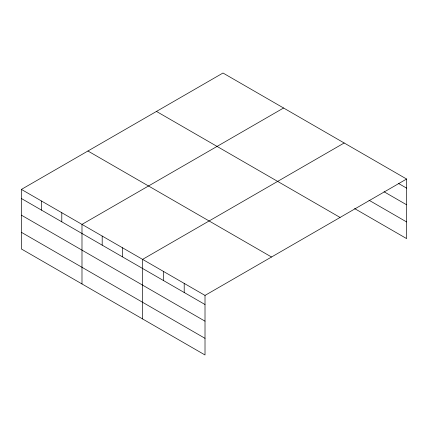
<?xml version="1.0" encoding="UTF-8"?>
<svg xmlns="http://www.w3.org/2000/svg" width="428" height="428" viewBox="0 0 428 428"><rect width="100%" height="100%" fill="white"/><g stroke="black" fill="none" stroke-linecap="round" stroke-linejoin="round"><path stroke-width="0.64" d="M21.4 189.411L205.012 295.416L205.012 354.978L21.4 248.968L21.4 189.411L222.988 73.022L406.6 179.032L406.6 238.589L354.577 208.554M283.582 108.006L81.989 224.395L81.989 283.951M344.171 142.989L142.583 259.373L142.583 318.935M205.012 295.416L406.6 179.032M398.505 183.457L406.6 188.133M384.055 191.765L406.6 204.782M369.027 200.245L406.6 221.939M156.466 111.435L340.073 217.44M87.927 151.004L271.534 257.009M21.4 198.512L205.012 304.517M21.4 215.161L205.012 321.171M21.4 232.318L205.012 338.323M184.201 283.406L184.201 292.506M163.389 271.389L163.389 280.49M122.387 247.716L122.387 256.816M102.19 236.053L102.19 245.153M61.793 212.732L61.793 221.832M41.596 201.074L41.596 210.175"/></g></svg>
